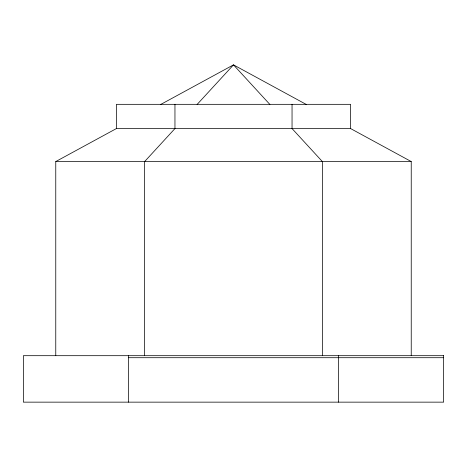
<?xml version="1.0" encoding="UTF-8"?>
<svg xmlns="http://www.w3.org/2000/svg" width="467" height="467" viewBox="0 0 467 467"><rect width="100%" height="100%" fill="white"/><g stroke="black" fill="none" stroke-linecap="round" stroke-linejoin="round"><path stroke-width="0.7" d="M197.092 104.474L233.5 64.855L306.44 104.544M55.766 355.691L55.766 161.559L116.411 128.565L350.589 128.565L411.234 161.559L411.234 355.691M160.56 104.544L233.5 64.855L269.908 104.474M55.766 161.559L411.234 161.559M128.425 357.71L443.65 357.71M350.589 128.565L350.589 104.328L116.411 104.328L116.411 128.565M338.575 355.691L338.575 402.145M322.364 355.691L322.364 161.559L292.044 128.565L292.044 104.328M174.956 104.328L174.956 128.565L144.636 161.559L144.636 355.691M128.425 355.691L128.425 402.145M443.65 355.691L23.35 355.691L23.35 402.145L443.65 402.145L443.65 355.691"/></g></svg>
